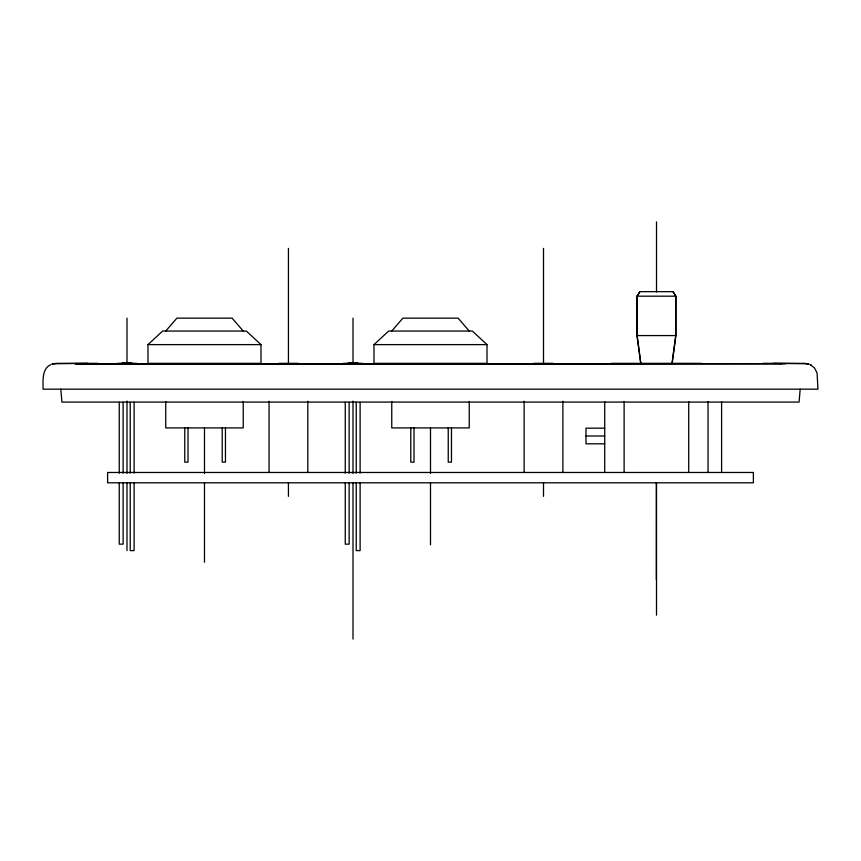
<?xml version="1.0" encoding="UTF-8"?>
<svg xmlns="http://www.w3.org/2000/svg" width="861" height="861" viewBox="0 0 861 861"><rect width="100%" height="100%" fill="white"/><g stroke="black" fill="none" stroke-linecap="round" stroke-linejoin="round"><path stroke-width="1.29" d="M800.192 389.172L799.062 402.087L61.938 402.087L60.808 389.172M671.903 364.268L675.745 335.575L675.745 296.184L672.947 291.664M672.032 364.268L675.874 335.575L675.874 296.184L673.076 291.664L639.798 291.664L637 296.184L637 335.575L640.832 364.268M639.927 291.664L637.129 296.184L637.129 335.575L640.971 364.268M165.742 331.055L176.892 318.139L232.083 318.139L243.232 331.055M391.755 331.055L402.905 318.139L458.095 318.139L469.245 331.055M147.984 344.615L162.643 331.055L246.332 331.055L260.991 344.615L260.991 363.342L147.984 363.342L147.984 344.615L260.991 344.615M373.997 344.615L388.655 331.055L472.345 331.055L487.003 344.615L487.003 363.342L373.997 363.342L373.997 344.615L487.003 344.615M50.659 364.698C41.522 368.982 43.201 381.111 43.05 389.172L817.95 389.172L817.078 373.007L814.506 368.002L810.341 364.698L811.482 365.344M53.317 363.719L51.864 364.171L56.428 363.342L97.939 363.342M53.113 363.772L87.714 363.342M637 296.184L675.874 296.184M637 335.575L675.874 335.575M122.197 362.696L131.798 362.696M348.21 362.696L357.81 362.696M117.311 363.342L136.684 363.342M278.749 363.342L298.121 363.342M343.324 363.342L362.696 363.342M533.82 363.342L553.192 363.342M611.17 363.342L701.575 363.342M763.061 363.342L804.572 363.342L809.136 364.171L807.683 363.719M773.286 363.342L807.887 363.772M782.337 363.719L75.337 364.171L785.662 363.772M604.713 428.165L585.986 428.165L585.986 443.813L604.713 443.813M585.986 435.989L604.713 435.989M78.663 363.719L123.015 363.751M131.076 363.751L148.555 363.762M721.593 401.624L721.593 472.474M708.033 401.624L708.033 472.474M688.714 401.624L688.714 472.474M656.512 221.923L656.512 291.847M656.512 482.806L656.502 615.184M656.373 482.806L656.373 579.668M624.117 401.624L624.117 472.474M604.713 401.624L604.713 472.474M562.879 401.269L562.879 472.474M543.506 248.398L543.506 364.289M543.506 482.806L543.506 496.366M524.134 401.269L524.134 472.474M469.245 401.484L469.245 427.917L391.755 427.917L391.755 401.484M451.465 427.939L451.465 462.142L448.237 462.142L448.237 427.939M430.5 427.917L430.5 473.432M430.5 482.806L430.5 544.798M414.012 427.939L414.012 462.142L410.783 462.142L410.783 427.939M360.113 402.313L360.113 473.12M360.113 482.472L360.113 550.61L356.239 550.61L356.239 482.472M356.239 402.313L356.239 473.12M353.01 318.139L353.01 362.32M353.01 401.14L353.01 473.432M353.01 482.806L353.01 639.077M349.135 402.324L349.135 473.238M349.135 482.601L349.135 544.152L345.261 544.152L345.261 482.601M345.261 402.324L345.261 473.238M307.808 401.269L307.808 472.474M288.435 248.398L288.435 364.289M288.435 482.806L288.435 496.366M269.062 401.269L269.062 472.474M243.232 401.484L243.232 427.917L165.742 427.917L165.742 401.484M225.453 427.939L225.453 462.142L222.224 462.142L222.224 427.939M204.487 427.917L204.487 473.432M204.487 482.806L204.487 562.233M187.999 427.939L187.999 462.142L184.771 462.142L184.771 427.939M134.101 402.313L134.101 473.12M134.101 482.472L134.101 550.61L130.226 550.61L130.226 482.472M130.226 402.313L130.226 473.12M126.997 318.139L126.997 362.32M126.997 401.14L126.997 473.432M126.997 482.806L126.997 550.61M123.123 402.324L123.123 473.238M123.123 482.601L123.123 544.152L119.248 544.152L119.248 482.601M119.248 402.324L119.248 473.238M753.375 472.474L107.625 472.474L107.625 482.806L753.375 482.806L753.375 472.474"/></g></svg>
